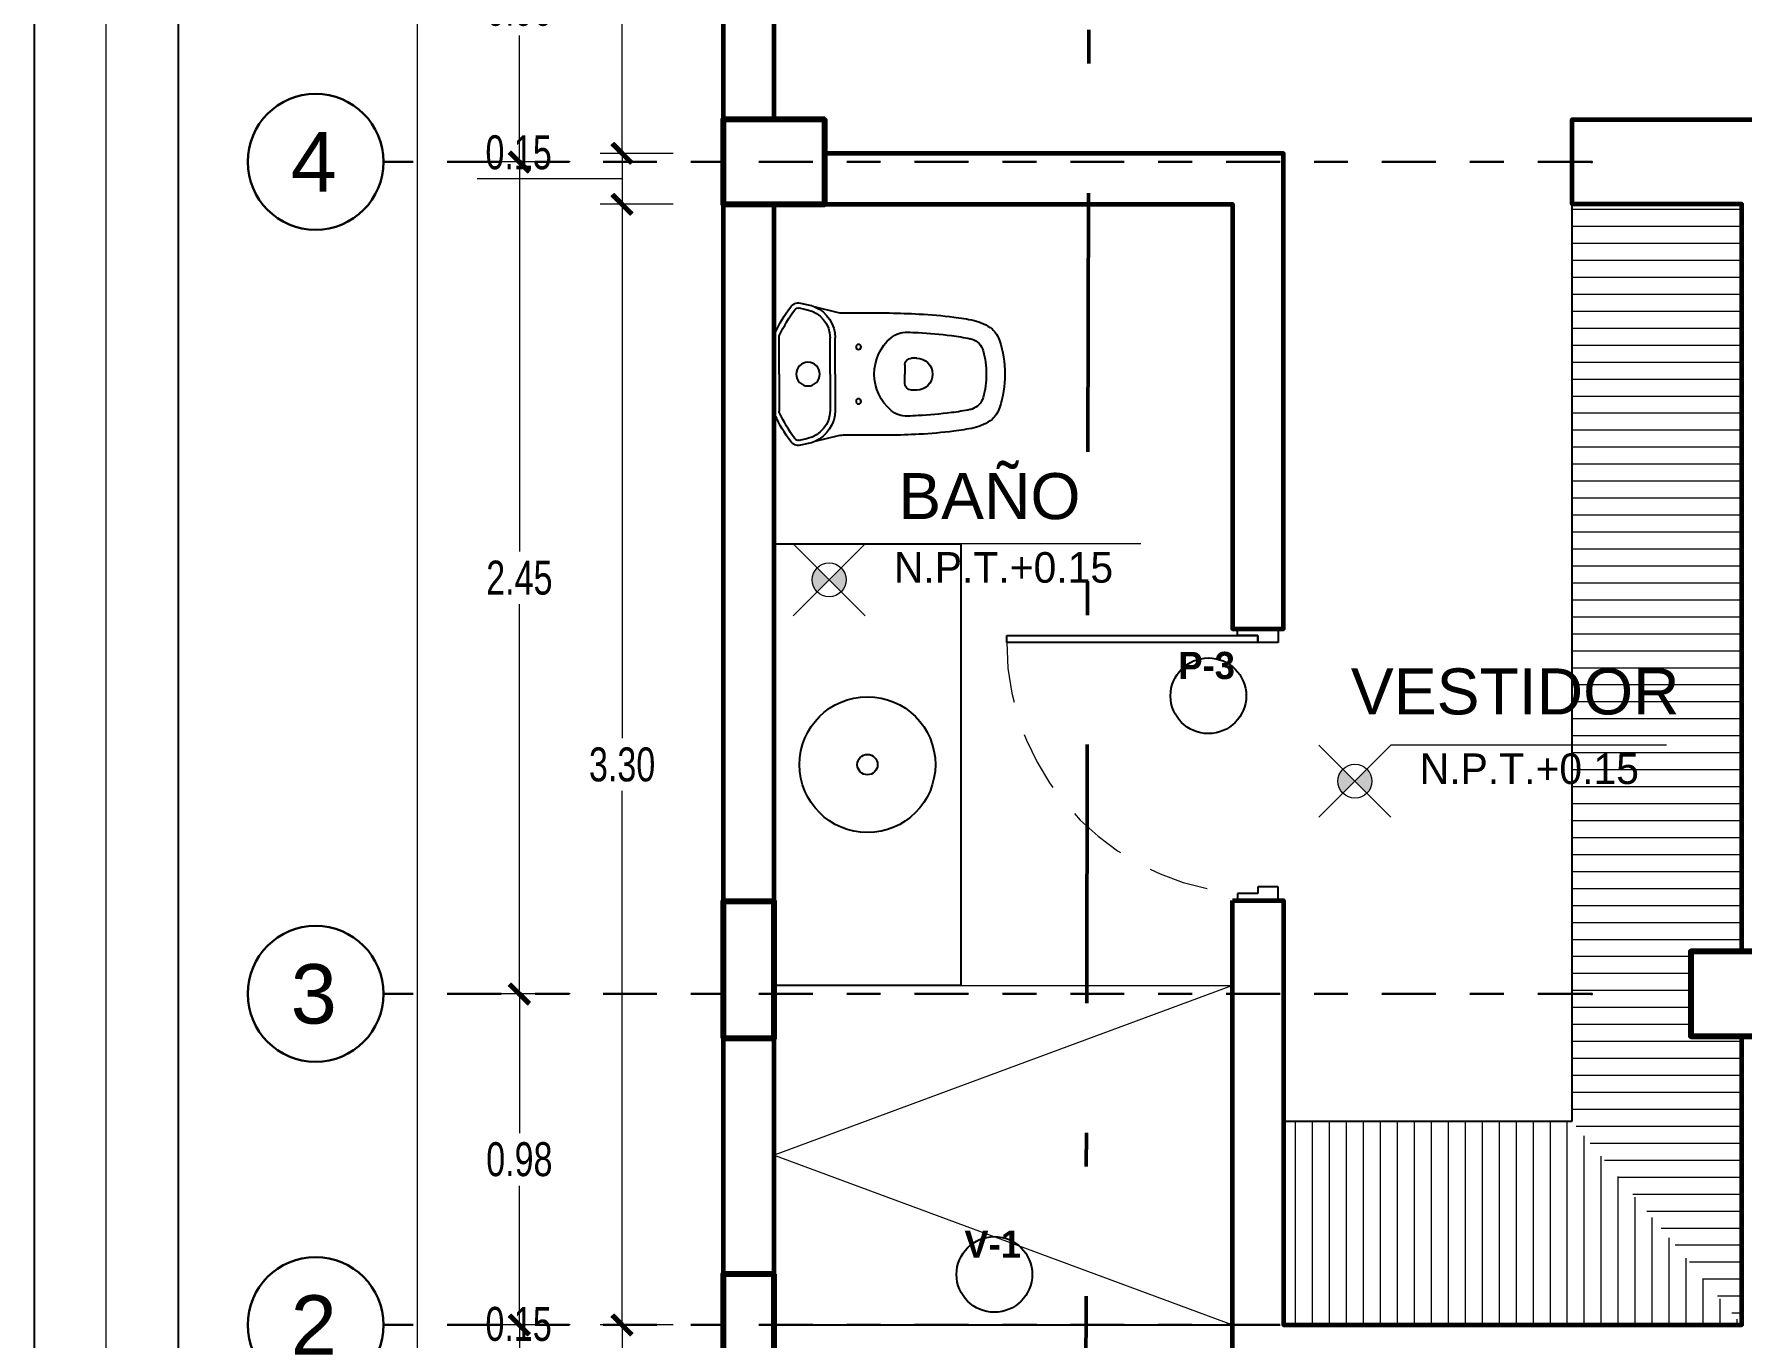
# Model space of a CAD drawing. Header units: millimetres. Extents: x 10612.9 to 10705, y -16533.4 to -16503.9.
# Drawn here: x 10612.89 to 10617.92, y -16524.59 to -16520.75 of the extents above; entities that cross this region are included whole.
import ezdxf
from ezdxf.enums import TextEntityAlignment as Align

# ---------------------------------------------------------------- set-up
doc = ezdxf.new("R2010")
doc.units = ezdxf.units.MM
for name, pattern in [('DASHDOTX2', [50.8, 25.4, -12.7, 0, -12.7]), ('HIDDEN', [0.375, 0.25, -0.125]), ('Punto & Rayas', [0.335139, 0.15875, -0.088194, 0, -0.088194])]:
    doc.linetypes.add(name, pattern=pattern)
for name, color, linetype, lineweight in [('0.6', 252, 'Continuous', 50), ('01_GRIS 250', 250, 'Continuous', 9), ('COLUMNAS', 6, 'Continuous', 20), ('p2', 53, 'Continuous', 20), ('P6', 255, 'Continuous', 20), ('TEXTO AMBIENTES', 7, 'Continuous', 9)]:
    doc.layers.add(name, color=color, linetype=linetype, lineweight=lineweight)
doc.layers.add('Nuevo_Estructura - Forjados', color=7, linetype='Continuous')
doc.layers.add('Nuevo_Estructura - Forjados_Pluma_Nº__209', color=7, linetype='Continuous', lineweight=30, true_color=0x3e4f7b)
doc.layers.add('Nuevo_Estructura - Forjados_Pluma_Nº__219', color=7, linetype='Continuous', lineweight=13, true_color=0x404b6a)
doc.styles.add('arial narrow', font='ARIALNI.TTF')
doc.styles.add('Estilo_Generado_1', font='arial.ttf')
doc.styles.add('mahico', font='GOTHIC.TTF', dxfattribs={"width": 0.75})
doc.styles.add('stylus', font='stylu.ttf')
doc.styles.add('TEXTO PRINCIPAL', font='swissek.ttf', dxfattribs={"height": 0.15})
doc.dimstyles.new('Copia de 50 P', dxfattribs={"dimtxt": 0.1, "dimasz": 0.01, "dimexe": 0.065, "dimexo": 0.0625, "dimgap": 0.025, "dimtad": 1, "dimtih": 1, "dimtoh": 1, "dimzin": 0, "dimdsep": 46, "dimtxsty": 'mahico', "dimblk": 'pa cotas', "dimcen": 0.09, "dimdle": 0.3, "dimclrd": 256, "dimclre": 256, "dimclrt": 256, "dimadec": 0, "dimazin": 0, "dimtfac": 1, "dimtofl": 0, "dimtmove": 0, "dimatfit": 3, "dimfxl": 0.15, "dimfxlon": 1, "dimtolj": 1, "dimtzin": 0, "dimlwd": 5, "dimlwe": 5, "dimarcsym": 0})

# ---------------------------------------------------------------- blocks, each defined once
blk = doc.blocks.new('ino')
at = {"extrusion": (-0.000695462, -1.32202e-15, 1)}
for p, q in [((2966.6062, 159.8284, -0.0001), (2966.6295, 159.8234, -0.0001)), ((2966.5469, 159.6336, -0.0001), (2966.5469, 159.7425, -0.0001)), ((2966.6969, 159.6336, 0), (2966.6969, 159.7403, 0)), ((2966.7119, 159.6336, 0), (2966.7119, 159.7403, 0)), ((2966.9519, 159.6806, 0.0002), (2966.9369, 159.6806, 0.0001)), ((2966.5469, 159.6336, -0.0001), (2966.5469, 159.5248, -0.0001)), ((2966.6969, 159.6336, 0), (2966.6969, 159.527, 0)), ((2966.7119, 159.6336, 0), (2966.7119, 159.527, 0)), ((2966.9169, 159.6606, 0.0001), (2966.9169, 159.6336, 0.0001)), ((2966.9169, 159.6066, 0.0001), (2966.9169, 159.6336, 0.0001)), ((2966.9519, 159.5866, 0.0002), (2966.9369, 159.5866, 0.0001)), ((2966.6062, 159.4389, -0.0001), (2966.6295, 159.4439, -0.0001))]:
    blk.add_line(p, q, dxfattribs=at)
at = {"extrusion": (-0.000695462, -1.32202e-15, 1), "elevation": -2.0633}
blk.add_lwpolyline([(2967.1731, 159.7668, 0.105815), (2967.1201, 159.7918, 0.021734), (2967.0601, 159.8018, 0.017071), (2966.9581, 159.8108, 0.008371), (2966.8711, 159.8138), (2966.7348, 159.8138, -0.060284), (2966.7157, 159.8161), (2966.6511, 159.832, 0.050432), (2966.6319, 159.8381), (2966.6086, 159.8431, 0.296342), (2966.5801, 159.8321, 0.045212), (2966.5339, 159.7546, 0.112247), (2966.5311, 159.7425), (2966.5311, 159.6336), (2966.5311, 159.5248, 0.112247), (2966.5339, 159.5127, 0.045212), (2966.5801, 159.4352, 0.296342), (2966.6086, 159.4243), (2966.6319, 159.4292, 0.049523), (2966.6508, 159.4352), (2966.652, 159.4356), (2966.7157, 159.4513, -0.060284), (2966.7348, 159.4536), (2966.8711, 159.4536, 0.008371), (2966.9581, 159.4566, 0.017071), (2967.0601, 159.4656, 0.021734), (2967.1201, 159.4756, 0.105815), (2967.1731, 159.5006, 0.128647), (2967.1951, 159.5346, 0.084162), (2967.2111, 159.6336, 0.083997), (2967.1951, 159.7328, 0.128647)], format="xyb", close=True, dxfattribs=at)
at = {"extrusion": (-0.000695462, -1.32202e-15, 1)}
for centre, radius in [((2966.7801, 159.7138, -2.0633), 0.0075), ((2966.6311, 159.6336, -2.0633), 0.035), ((2966.6311, 159.6336, -2.0633), 0.035), ((2966.7801, 159.5536, -2.0633), 0.0075)]:
    blk.add_circle(centre, radius, dxfattribs=at)
for centre, radius, start, end in [((2966.9847, 159.5384, -2.0633), 0.485, 144.0272, 154.382), ((2966.6028, 159.8157, -2.0633), 0.013, 78, 144.0272), ((2966.6111, 159.7403, -2.0633), 0.085, 0, 78), ((2966.6111, 159.7403, -2.0633), 0.1, 0, 66.4517), ((2966.5591, 159.7425, -2.0633), 0.013, 154.382, 180), ((2966.9666, 159.6336, -2.0633), 0.1404, 130.1762, 180.0038), ((2966.9211, 159.6873, -2.0633), 0.07, 87.777, 130.0983), ((2966.8251, 157.2142, -2.0633), 2.545, 87.0658, 87.777), ((2966.8774, 158.3129, -2.0633), 1.445, 83.0015, 86.9136), ((2966.9752, 159.1069, -2.0633), 0.645, 78.0475, 83.0279), ((2967.0882, 159.6554, -2.0633), 0.085, 72.2801, 76.8274), ((2967.0989, 159.6888, -2.0633), 0.05, 15.6837, 72.2801), ((2966.9361, 159.6606, -2.0633), 0.02, 90, 180), ((2966.9511, 159.6336, -2.0633), 0.047, 0, 90), ((2966.9097, 159.6359, -2.0633), 0.2464, 359.56, 15.6385), ((2966.9661, 159.6336, -2.0633), 0.14, 180, 229.9017), ((2966.9511, 159.6336, -2.0633), 0.047, 270, 0), ((2966.9112, 159.6313, -2.0633), 0.245, 344.3163, 0.4411), ((2966.9361, 159.6066, -2.0633), 0.02, 180, 270), ((2966.5591, 159.5248, -2.0633), 0.013, 180, 205.618), ((2966.9847, 159.7289, -2.0633), 0.485, 205.618, 215.9728), ((2966.6111, 159.527, -2.0633), 0.085, 282, 0), ((2966.6111, 159.527, -2.0633), 0.1, 293.3405, 0), ((2966.9211, 159.58, -2.0633), 0.07, 229.9017, 272.223), ((2966.8774, 160.9544, -2.0633), 1.445, 273.0864, 276.9985), ((2966.9752, 160.1604, -2.0633), 0.645, 276.9721, 281.9525), ((2967.0882, 159.6119, -2.0633), 0.085, 283.1726, 287.7199), ((2967.0989, 159.5785, -2.0633), 0.05, 287.7199, 344.3163), ((2966.8251, 162.0532, -2.0633), 2.545, 272.223, 272.9342), ((2966.6028, 159.4517, -2.0633), 0.013, 215.9728, 282)]:
    blk.add_arc(centre, radius, start, end, dxfattribs=at)
blk = doc.blocks.new('puertas sss')
at = {"color": 244, "true_color": 0x991b1e}
for p, q in [((2962.3499, 159.0169), (2962.2149, 159.0169)), ((2962.2149, 159.0169), (2962.2149, 158.9719)), ((2962.3499, 159.0169), (2962.2149, 159.0169)), ((2962.2824, 158.9719), (2962.2824, 158.9944)), ((2962.2824, 158.9944), (2962.3499, 158.9944)), ((2962.3499, 158.9944), (2962.3499, 159.0169)), ((2962.2149, 158.9719), (2962.2824, 158.9719)), ((2962.2149, 158.1169), (2962.2149, 158.1619)), ((2962.2149, 158.1619), (2962.2824, 158.1619)), ((2962.2824, 158.1619), (2962.2824, 158.1394)), ((2962.2824, 158.1394), (2962.2824, 158.1619)), ((2962.2824, 158.1619), (2963.1149, 158.1619)), ((2962.2824, 158.1394), (2962.3499, 158.1394)), ((2963.1149, 158.1394), (2962.2824, 158.1394)), ((2962.3499, 158.1394), (2962.3499, 158.1169)), ((2963.1149, 158.1619), (2963.1149, 158.1394)), ((2962.3499, 158.1169), (2962.2149, 158.1169)), ((2962.3499, 158.1169), (2962.2149, 158.1169))]:
    blk.add_line(p, q, dxfattribs=at)
at = {"color": 244, "linetype": 'HIDDEN', "lineweight": 9, "ltscale": 0.8, "true_color": 0x991b1e}
blk.add_arc((2962.2824, 158.1619), 0.8325, 0, 90, dxfattribs=at)
blk = doc.blocks.new('A$C25241A85')
at = {"layer": 'p2', "lineweight": 9}
h = blk.add_hatch(color=256, dxfattribs=at)
h.paths.add_polyline_path([(0.0707, 0.1414, 0.198912), (0.0561, 0.1061, 0.198912), (0.0707, 0.0707), (0.1061, 0.1061)])
h.paths.add_polyline_path([(0.1061, 0.1061), (0.1414, 0.0707, 0.198912), (0.1561, 0.1061, 0.198912), (0.1414, 0.1414)])
at = {"layer": 'p2'}
blk.add_line((0.2121, 0), (0, 0.2121), dxfattribs=at)
blk.add_lwpolyline([(1.0236, 0.2121), (0.2121, 0.2121), (0, 0)], dxfattribs=at)
blk.add_circle((0.1061, 0.1061), 0.05, dxfattribs=at)
blk = doc.blocks.new('ERGERFREFRE')
at = {"layer": 'COLUMNAS', "color": 1, "lineweight": 80, "ltscale": 0.2}
for points in [[(10617.6207, -16641.8536), (10617.3207, -16641.8536), (10617.3207, -16642.1036), (10617.6207, -16642.1036)], [(10617.3211, -16644.5589), (10617.4711, -16644.5589), (10617.4711, -16644.1566), (10617.3211, -16644.1566)], [(10620.4707, -16644.3036), (10620.1707, -16644.3036), (10620.1707, -16644.5536), (10620.4707, -16644.5536)], [(10617.4707, -16645.2536), (10617.3207, -16645.2536), (10617.3207, -16645.5536), (10617.4707, -16645.5536)]]:
    blk.add_lwpolyline(points, close=True, dxfattribs=at)
blk = doc.blocks.new('HTRHTRHTR')
for p, q in [((3391.88, 437.54), (3391.88, -165.78)), ((3400.57, -157.09), (3400.57, 428.85))]:
    blk.add_line(p, q)
at = {"layer": 'P6', "color": 7}
blk.add_line((3396.22, -161.44), (3396.22, 433.19), dxfattribs=at)
blk = doc.blocks.new('hjygfvdc')
at = {"layer": '0.6', "linetype": 'DASHDOTX2', "ltscale": 0.03}
blk.add_line((3030.3432, 68.8445), (3030.3974, 92.8394), dxfattribs=at)
blk = doc.blocks.new('pa cotas')
h = blk.add_hatch(color=256)
h.paths.add_polyline_path([(2.38, 3.09), (-3.09, -2.38), (-2.38, -3.09)])
h.paths.add_polyline_path([(3.09, 2.38), (2.38, 3.09), (-2.38, -3.09)])
blk.add_line((-2.38, -3.09), (2.38, 3.09))
blk.add_lwpolyline([(3.09, 2.38), (2.38, 3.09), (-3.09, -2.38), (-2.38, -3.09)], close=True)
blk = doc.blocks.new('*D659')
at = {"lineweight": 5, "transparency": 16777216}
for p, q in [((10599.7027, -16552.1931), (10599.4877, -16552.1931)), ((10599.5527, -16552.2031), (10599.5527, -16562.1156)), ((10599.5527, -16572.1831), (10599.5527, -16562.2706)), ((10599.5527, -16572.1931), (10599.4877, -16572.1931))]:
    blk.add_line(p, q, dxfattribs=at)
at = {"layer": 'Defpoints', "color": 0, "transparency": 16777216}
for p in [(10600.4527, -16552.1931), (10599.5527, -16572.1931), (10599.5527, -16572.1931)]:
    blk.add_point(p, dxfattribs=at)
at = {"lineweight": 5, "transparency": 16777216, "xscale": 0.01, "yscale": 0.01, "zscale": 0.01}
for p, rotation in [((10599.5527, -16552.1931), 90), ((10599.5527, -16572.1931), 270)]:
    blk.add_blockref('pa cotas', p, dxfattribs=dict(at, rotation=rotation))
at = {"transparency": 16777216, "insert": (10599.5527, -16562.1931), "char_height": 0.1, "attachment_point": 5, "style": 'mahico'}
blk.add_mtext('\\A1;20.00', dxfattribs=at)
blk = doc.blocks.new('Marcador de red estándar_2')
at = {"layer": 'Nuevo_Estructura - Forjados_Pluma_Nº__209', "color": 167, "linetype": 'Punto & Rayas', "lineweight": 30, "true_color": 0x3e4f7b}
blk.add_line((0.9423, 0), (4.5, 0), dxfattribs=at)
at = {"layer": 'Nuevo_Estructura - Forjados_Pluma_Nº__209', "color": 167, "linetype": 'Continuous', "lineweight": 30, "true_color": 0x3e4f7b}
blk.add_circle((4.7, 0), 0.2, dxfattribs=at)
at = {"layer": 'Nuevo_Estructura - Forjados_Pluma_Nº__209', "color": 167, "linetype": 'Punto & Rayas', "lineweight": 30, "true_color": 0x3e4f7b}
blk.add_point((0.9423, 0), dxfattribs=at)
blk.add_point((0.9423, 0), dxfattribs=at)
at = {"layer": 'Nuevo_Estructura - Forjados_Pluma_Nº__219', "color": 167, "lineweight": 13, "true_color": 0x404b6a, "style": 'Estilo_Generado_1'}
for tag, p in [('AC_MarkerText_1_0', (-4.7, -0.1675)), ('AC_MarkerText_1_1', (4.7, -0.1675))]:
    blk.add_attdef(tag, text='', height=0.175, rotation=180, dxfattribs=at).set_placement(p, align=Align.TOP_CENTER)
blk = doc.blocks.new('*D661')
at = {"lineweight": 5, "transparency": 16777216}
for p, q in [((10600.0027, -16565.7181), (10599.7877, -16565.7181)), ((10599.8527, -16565.7281), (10599.8527, -16566.0906)), ((10599.8527, -16566.6081), (10599.8527, -16566.2456)), ((10600.0027, -16566.6181), (10599.7877, -16566.6181))]:
    blk.add_line(p, q, dxfattribs=at)
at = {"layer": 'Defpoints', "color": 0, "transparency": 16777216}
for p in [(10600.4527, -16565.7181), (10599.8527, -16566.6181), (10600.4527, -16566.6181)]:
    blk.add_point(p, dxfattribs=at)
at = {"lineweight": 5, "transparency": 16777216, "xscale": 0.01, "yscale": 0.01, "zscale": 0.01}
for p, rotation in [((10599.8527, -16565.7181), 90), ((10599.8527, -16566.6181), 270)]:
    blk.add_blockref('pa cotas', p, dxfattribs=dict(at, rotation=rotation))
at = {"transparency": 16777216, "insert": (10599.8527, -16566.1681), "char_height": 0.1, "attachment_point": 5, "style": 'mahico'}
blk.add_mtext('\\A1;0.90', dxfattribs=at)
blk = doc.blocks.new('*D662')
at = {"lineweight": 5, "transparency": 16777216}
for p, q in [((10600.0027, -16566.6181), (10599.7877, -16566.6181)), ((10599.8527, -16566.6281), (10599.8527, -16567.7656)), ((10599.8527, -16569.0581), (10599.8527, -16567.9206)), ((10600.0027, -16569.0681), (10599.7877, -16569.0681))]:
    blk.add_line(p, q, dxfattribs=at)
at = {"layer": 'Defpoints', "color": 0, "transparency": 16777216}
for p in [(10600.4527, -16566.6181), (10599.8527, -16569.0681), (10600.4527, -16569.0681)]:
    blk.add_point(p, dxfattribs=at)
at = {"lineweight": 5, "transparency": 16777216, "xscale": 0.01, "yscale": 0.01, "zscale": 0.01}
for p, rotation in [((10599.8527, -16566.6181), 90), ((10599.8527, -16569.0681), 270)]:
    blk.add_blockref('pa cotas', p, dxfattribs=dict(at, rotation=rotation))
at = {"transparency": 16777216, "insert": (10599.8527, -16567.8431), "char_height": 0.1, "attachment_point": 5, "style": 'mahico'}
blk.add_mtext('\\A1;2.45', dxfattribs=at)
blk = doc.blocks.new('*D663')
at = {"lineweight": 5, "transparency": 16777216}
for p, q in [((10600.0027, -16569.0681), (10599.7877, -16569.0681)), ((10599.8527, -16569.0781), (10599.8527, -16569.4781)), ((10599.8527, -16570.0332), (10599.8527, -16569.6332)), ((10600.0027, -16570.0432), (10599.7877, -16570.0432))]:
    blk.add_line(p, q, dxfattribs=at)
at = {"layer": 'Defpoints', "color": 0, "transparency": 16777216}
for p in [(10600.4527, -16569.0681), (10599.8527, -16570.0432), (10600.4527, -16570.0432)]:
    blk.add_point(p, dxfattribs=at)
at = {"lineweight": 5, "transparency": 16777216, "xscale": 0.01, "yscale": 0.01, "zscale": 0.01}
for p, rotation in [((10599.8527, -16569.0681), 90), ((10599.8527, -16570.0432), 270)]:
    blk.add_blockref('pa cotas', p, dxfattribs=dict(at, rotation=rotation))
at = {"transparency": 16777216, "insert": (10599.8527, -16569.5556), "char_height": 0.1, "attachment_point": 5, "style": 'mahico'}
blk.add_mtext('\\A1;0.98', dxfattribs=at)
blk = doc.blocks.new('*D664')
at = {"lineweight": 5, "transparency": 16777216}
for p, q in [((10600.0027, -16570.0432), (10599.7877, -16570.0432)), ((10599.8527, -16570.0532), (10599.8527, -16571.0406)), ((10599.8527, -16572.1831), (10599.8527, -16571.1957)), ((10600.0027, -16572.1931), (10599.7877, -16572.1931))]:
    blk.add_line(p, q, dxfattribs=at)
at = {"layer": 'Defpoints', "color": 0, "transparency": 16777216}
for p in [(10600.4527, -16570.0432), (10599.8527, -16572.1931), (10600.4527, -16572.1931)]:
    blk.add_point(p, dxfattribs=at)
at = {"lineweight": 5, "transparency": 16777216, "xscale": 0.01, "yscale": 0.01, "zscale": 0.01}
for p, rotation in [((10599.8527, -16570.0432), 90), ((10599.8527, -16572.1931), 270)]:
    blk.add_blockref('pa cotas', p, dxfattribs=dict(at, rotation=rotation))
at = {"transparency": 16777216, "insert": (10599.8527, -16571.1181), "char_height": 0.1, "attachment_point": 5, "style": 'mahico'}
blk.add_mtext('\\A1;2.15', dxfattribs=at)
blk = doc.blocks.new('*D897')
at = {"lineweight": 5, "transparency": 16777216}
for p, q in [((10614.7681, -16517.1043), (10614.5531, -16517.1043)), ((10614.6181, -16517.1143), (10614.6181, -16519.0268)), ((10614.6181, -16521.0943), (10614.6181, -16519.1818)), ((10614.7681, -16521.1043), (10614.5531, -16521.1043))]:
    blk.add_line(p, q, dxfattribs=at)
at = {"layer": 'Defpoints', "color": 0, "transparency": 16777216}
for p in [(10615.0656, -16517.1043), (10614.6181, -16521.1043), (10615.2156, -16521.1043)]:
    blk.add_point(p, dxfattribs=at)
at = {"lineweight": 5, "transparency": 16777216, "xscale": 0.01, "yscale": 0.01, "zscale": 0.01}
for p, rotation in [((10614.6181, -16517.1043), 90), ((10614.6181, -16521.1043), 270)]:
    blk.add_blockref('pa cotas', p, dxfattribs=dict(at, rotation=rotation))
at = {"transparency": 16777216, "insert": (10614.6181, -16519.1043), "char_height": 0.1, "attachment_point": 5, "style": 'mahico'}
blk.add_mtext('\\A1;4.00', dxfattribs=at)
blk = doc.blocks.new('*D898')
at = {"lineweight": 5, "transparency": 16777216}
for p, q in [((10614.7681, -16521.1043), (10614.5531, -16521.1043)), ((10614.6181, -16521.1143), (10614.6181, -16521.2443)), ((10614.4356, -16521.1793), (10614.191, -16521.1793)), ((10614.6181, -16521.1793), (10614.4356, -16521.1793)), ((10614.7681, -16521.2543), (10614.5531, -16521.2543))]:
    blk.add_line(p, q, dxfattribs=at)
at = {"layer": 'Defpoints', "color": 0, "transparency": 16777216}
for p in [(10615.2156, -16521.1043), (10614.6181, -16521.2543), (10615.0656, -16521.2543)]:
    blk.add_point(p, dxfattribs=at)
at = {"lineweight": 5, "transparency": 16777216, "xscale": 0.01, "yscale": 0.01, "zscale": 0.01}
for p, rotation in [((10614.6181, -16521.1043), 90), ((10614.6181, -16521.2543), 270)]:
    blk.add_blockref('pa cotas', p, dxfattribs=dict(at, rotation=rotation))
at = {"transparency": 16777216, "insert": (10614.3133, -16521.1018), "char_height": 0.1, "attachment_point": 5, "style": 'mahico'}
blk.add_mtext('\\A1;0.15', dxfattribs=at)
blk = doc.blocks.new('*D899')
at = {"lineweight": 5, "transparency": 16777216}
for p, q in [((10614.7681, -16521.2543), (10614.5531, -16521.2543)), ((10614.6181, -16521.2643), (10614.6181, -16522.8268)), ((10614.6181, -16524.5443), (10614.6181, -16522.9818)), ((10614.7681, -16524.5543), (10614.5531, -16524.5543))]:
    blk.add_line(p, q, dxfattribs=at)
at = {"layer": 'Defpoints', "color": 0, "transparency": 16777216}
for p in [(10615.0656, -16521.2543), (10614.6181, -16524.5543), (10615.0656, -16524.5543)]:
    blk.add_point(p, dxfattribs=at)
at = {"lineweight": 5, "transparency": 16777216, "xscale": 0.01, "yscale": 0.01, "zscale": 0.01}
for p, rotation in [((10614.6181, -16521.2543), 90), ((10614.6181, -16524.5543), 270)]:
    blk.add_blockref('pa cotas', p, dxfattribs=dict(at, rotation=rotation))
at = {"transparency": 16777216, "insert": (10614.6181, -16522.9043), "char_height": 0.1, "attachment_point": 5, "style": 'mahico'}
blk.add_mtext('\\A1;3.30', dxfattribs=at)
blk = doc.blocks.new('*D900')
at = {"lineweight": 5, "transparency": 16777216}
for p, q in [((10614.7681, -16524.5543), (10614.5531, -16524.5543)), ((10614.6181, -16524.5643), (10614.6181, -16524.6943)), ((10614.4356, -16524.6293), (10614.191, -16524.6293)), ((10614.6181, -16524.6293), (10614.4356, -16524.6293)), ((10614.7681, -16524.7043), (10614.5531, -16524.7043))]:
    blk.add_line(p, q, dxfattribs=at)
at = {"layer": 'Defpoints', "color": 0, "transparency": 16777216}
for p in [(10615.0656, -16524.5543), (10614.6181, -16524.7043), (10615.0656, -16524.7043)]:
    blk.add_point(p, dxfattribs=at)
at = {"lineweight": 5, "transparency": 16777216, "xscale": 0.01, "yscale": 0.01, "zscale": 0.01}
for p, rotation in [((10614.6181, -16524.5543), 90), ((10614.6181, -16524.7043), 270)]:
    blk.add_blockref('pa cotas', p, dxfattribs=dict(at, rotation=rotation))
at = {"transparency": 16777216, "insert": (10614.3133, -16524.5518), "char_height": 0.1, "attachment_point": 5, "style": 'mahico'}
blk.add_mtext('\\A1;0.15', dxfattribs=at)
blk = doc.blocks.new('fdvfvfdvdf')
at = {"layer": 'Nuevo_Estructura - Forjados', "color": 8, "linetype": 'Continuous', "lineweight": 15}
ref = blk.add_blockref('Marcador de red estándar_2', (10603.9527, -16566.6181), dxfattribs=dict(at, rotation=180))
ref.add_attrib('AC_MarkerText_1_1', '4', dxfattribs={"layer": 'Nuevo_Estructura - Forjados_Pluma_Nº__219', "color": 167, "lineweight": 13, "true_color": 0x404b6a, "height": 0.175, "style": 'Estilo_Generado_1'}).set_placement((10599.2473, -16566.5306), align=Align.TOP_CENTER)
ref = blk.add_blockref('Marcador de red estándar_2', (10603.9527, -16569.0681), dxfattribs=dict(at, rotation=180))
ref.add_attrib('AC_MarkerText_1_1', '3', dxfattribs={"layer": 'Nuevo_Estructura - Forjados_Pluma_Nº__219', "color": 167, "lineweight": 13, "true_color": 0x404b6a, "height": 0.175, "style": 'Estilo_Generado_1'}).set_placement((10599.2473, -16568.9806), align=Align.TOP_CENTER)
ref = blk.add_blockref('Marcador de red estándar_2', (10603.9527, -16570.0432), dxfattribs=dict(at, rotation=180))
ref.add_attrib('AC_MarkerText_1_1', '2', dxfattribs={"layer": 'Nuevo_Estructura - Forjados_Pluma_Nº__219', "color": 167, "lineweight": 13, "true_color": 0x404b6a, "height": 0.175, "style": 'Estilo_Generado_1'}).set_placement((10599.2473, -16569.9557), align=Align.TOP_CENTER)
dim = blk.add_linear_dim(base=(10599.5527, -16572.1931), p1=(10600.4527, -16552.1931), p2=(10599.5527, -16572.1931), angle=270, dimstyle='Copia de 50 P')
dim.commit()
dim.dimension.update_dxf_attribs({"geometry": '*D659', "text_midpoint": (10599.5527, -16562.1931)})
for base, p1, p2, picture, middle in [((10599.8527, -16566.6181), (10600.4527, -16565.7181), (10600.4527, -16566.6181), '*D661', (10599.8527, -16566.1681)), ((10599.8527, -16569.0681), (10600.4527, -16566.6181), (10600.4527, -16569.0681), '*D662', (10599.8527, -16567.8431)), ((10599.8527, -16570.0432), (10600.4527, -16569.0681), (10600.4527, -16570.0432), '*D663', (10599.8527, -16569.5556)), ((10599.8527, -16572.1931), (10600.4527, -16570.0432), (10600.4527, -16572.1931), '*D664', (10599.8527, -16571.1181))]:
    dim = blk.add_linear_dim(base=base, p1=p1, p2=p2, angle=270, dimstyle='Copia de 50 P', override={"dimtmove": 1})
    dim.commit()
    dim.dimension.update_dxf_attribs({"geometry": picture, "text_midpoint": middle})

msp = doc.modelspace()

# ---------------------------------------------------------------- hatches: boundary and pattern name
at = {"layer": '01_GRIS 250', "true_color": 0x939598}
h = msp.add_hatch(dxfattribs=at)
h.set_pattern_fill('AR-CONC', color=252, scale=0.0009, angle=1935, style=0)
h.set_pattern_definition([(185, (105.29396, -90.30456), (-0.1057980415, 0.1260851853), [0.017145, -0.188595]), (130, (105.29396, -90.30456), (-0.0991590557, -0.1440166078), [0.013716, -0.1508765258]), (235.4514447, (105.28515, -90.29406), (-0.2049570919, -0.0179314179), [0.0145710079, -0.1602812201]), (181.1842, (105.26164, -90.3369), (-0.1457580716, 0.199269219), [0.0257175, -0.2828925]), (231.6355576, (105.2495, -90.32029), (-0.3085440873, -0.0063779557), [0.0218565208, -0.2404220473]), (126.1841512, (105.26164, -90.3369), (-0.3085440873, -0.0063779557), [0.0205739704, -0.2263137587]), (156, (105.25355, -90.31265), (-0.0314056342, 0.1615679814), [0.017145, -0.188595]), (101, (105.25355, -90.31265), (-0.1565470739, -0.0778859339), [0.013716, -0.150876]), (206.451445, (105.25094, -90.29918), (-0.1879527084, 0.0836820467), [0.0145710079, -0.1602809438]), (172.5, (105.293964, -90.304563), (-0.0557760723, -0.05184492216), [0, -0.1490472, 0, -0.153162, 0, -0.1514475]), (142.5, (105.293964, -90.30456), (-0.10627830025, -0.0212307546), [0, -0.0873252, 0, -0.1456182, 0, -0.0577215]), (102.5, (105.33001, -90.34061), (-0.08264357602, 0.08993507673), [0, -0.05715, 0, -0.178308, 0, -0.236601]), (92.5, (105.34618, -90.35677), (-0.1104501536, 0.078087514), [0, -0.074295, 0, -0.1184148, 0, -0.168021])])
edge = h.paths.add_edge_path()
edge.add_spline(control_points=[(10615.0656, -16524.7254), (10615.1403, -16524.7938), (10615.323, -16524.9611), (10615.0158, -16525.4157), (10615.5311, -16525.4749), (10615.6056, -16526.0312), (10616.0162, -16525.4913), (10616.3859, -16526.1363), (10616.5442, -16525.4107), (10617.24, -16525.6283), (10616.9448, -16525.0819), (10617.1411, -16524.8637), (10617.2656, -16524.7254)], knot_values=[0, 0, 0, 0, 0.277257, 0.678074, 1.056953, 1.392158, 1.772271, 2.187621, 2.614962, 3.107394, 3.4043, 3.917775, 3.917775, 3.917775, 3.917775], degree=3, periodic=0)
edge.add_line((10617.2656, -16524.7254), (10617.2656, -16524.7043))
edge.add_line((10617.2656, -16524.7043), (10615.0656, -16524.7043))
edge.add_line((10615.0656, -16524.7043), (10615.0656, -16524.7254))
edge = h.paths.add_edge_path()
edge.add_spline(control_points=[(10616.316, -16516.4386), (10616.3352, -16516.4394), (10616.3798, -16516.4514), (10616.4487, -16516.4687), (10616.4718, -16516.4743), (10616.5191, -16516.4769), (10616.5416, -16516.4765), (10616.5952, -16516.4564), (10616.6193, -16516.4361), (10616.6482, -16516.3943), (10616.6548, -16516.374), (10616.6668, -16516.3213), (10616.6664, -16516.2922), (10616.6655, -16516.234), (10616.6641, -16516.2055), (10616.6645, -16516.1486), (10616.6668, -16516.1211), (10616.6774, -16516.0791), (10616.6881, -16516.0581), (10616.7186, -16516.0054), (10616.7382, -16515.9779), (10616.7603, -16515.9121), (10616.7664, -16515.8812), (10616.7523, -16515.8121), (10616.7342, -16515.7858), (10616.7027, -16515.7492), (10616.6874, -16515.7361), (10616.6523, -16515.7057), (10616.6344, -16515.6902), (10616.6164, -16515.6687), (10616.6122, -16515.6615), (10616.6008, -16515.636), (10616.5952, -16515.6198), (10616.5823, -16515.5792), (10616.5752, -16515.5539), (10616.5525, -16515.5054), (10616.5396, -16515.4826), (10616.4978, -16515.4446), (10616.4718, -16515.4313), (10616.4275, -16515.4193), (10616.4078, -16515.4181), (10616.3491, -16515.4183), (10616.3162, -16515.4247), (10616.2684, -16515.4287), (10616.252, -16515.4284), (10616.2281, -16515.4241), (10616.2127, -16515.417), (10616.1698, -16515.3901), (10616.1458, -16515.3715), (10616.0943, -16515.3387), (10616.0686, -16515.323), (10616.0039, -16515.3106), (10615.9695, -16515.3134), (10615.918, -16515.3327), (10615.8988, -16515.3465), (10615.8515, -16515.387), (10615.8303, -16515.4148), (10615.7886, -16515.4639), (10615.769, -16515.4847), (10615.7391, -16515.5073), (10615.7298, -16515.5117), (10615.695, -16515.5209), (10615.6724, -16515.5238), (10615.6232, -16515.5278), (10615.5972, -16515.5286), (10615.5489, -16515.5356), (10615.5274, -16515.5391), (10615.4752, -16515.5658), (10615.4489, -16515.5919), (10615.4233, -16515.6479), (10615.4214, -16515.6745), (10615.4238, -16515.7192), (10615.428, -16515.7386), (10615.4456, -16515.8024), (10615.4641, -16515.8451), (10615.4992, -16515.9347), (10615.5159, -16515.9806), (10615.5363, -16516.0708), (10615.5368, -16516.1123), (10615.5278, -16516.2001), (10615.5207, -16516.2392), (10615.5176, -16516.3041), (10615.5173, -16516.3282), (10615.5315, -16516.3785), (10615.5432, -16516.4032), (10615.5848, -16516.4436), (10615.6102, -16516.4547), (10615.6515, -16516.4654), (10615.6694, -16516.4665), (10615.7247, -16516.4672), (10615.7591, -16516.4621), (10615.8249, -16516.4559), (10615.8554, -16516.4547), (10615.892, -16516.4593), (10615.9019, -16516.4629), (10615.9119, -16516.4687), (10615.9151, -16516.4713), (10615.9314, -16516.4924), (10615.9413, -16516.5082), (10615.962, -16516.5416), (10615.9722, -16516.5584), (10616.0019, -16516.5931), (10616.0209, -16516.6128), (10616.0793, -16516.6332), (10616.1093, -16516.6333), (10616.1527, -16516.6226), (10616.1688, -16516.6138), (10616.2111, -16516.5862), (10616.2304, -16516.5655), (10616.2615, -16516.5315), (10616.273, -16516.5181), (10616.306, -16516.46)], knot_values=[0.169282, 0.169282, 0.169282, 0.169282, 0.285148, 0.285148, 0.340777, 0.340777, 0.378398, 0.378398, 0.41602, 0.41602, 0.453641, 0.453641, 0.525716, 0.525716, 0.597792, 0.597792, 0.679588, 0.679588, 0.766701, 0.766701, 0.853813, 0.853813, 0.9026, 0.9026, 0.951387, 0.951387, 1.000173, 1.000173, 1.07513, 1.07513, 1.129496, 1.129496, 1.183861, 1.183861, 1.250501, 1.250501, 1.297794, 1.297794, 1.336259, 1.336259, 1.374725, 1.374725, 1.46389, 1.46389, 1.529097, 1.529097, 1.612717, 1.612717, 1.696336, 1.696336, 1.76135, 1.76135, 1.806867, 1.806867, 1.852384, 1.852384, 1.942343, 1.942343, 2.032301, 2.032301, 2.105817, 2.105817, 2.179334, 2.179334, 2.252202, 2.252202, 2.302252, 2.302252, 2.352303, 2.352303, 2.402353, 2.402353, 2.452404, 2.452404, 2.572181, 2.572181, 2.691957, 2.691957, 2.822991, 2.822991, 2.926567, 2.926567, 2.9821, 2.9821, 3.021752, 3.021752, 3.061404, 3.061404, 3.101056, 3.101056, 3.192131, 3.192131, 3.283205, 3.283205, 3.348363, 3.348363, 3.402944, 3.402944, 3.457525, 3.457525, 3.503507, 3.503507, 3.543061, 3.543061, 3.571354, 3.571354, 3.599647, 3.599647, 3.659125, 3.659125, 3.697724, 3.697724, 3.697724, 3.697724], degree=3, periodic=0)
edge.add_spline(control_points=[(10616.306, -16516.46), (10616.3098, -16516.451), (10616.3133, -16516.4436), (10616.316, -16516.4386)], knot_values=[0.018953, 0.018953, 0.018953, 0.018953, 0.05018, 0.05018, 0.05018, 0.05018], degree=3, periodic=0)
h = msp.add_hatch(dxfattribs=at)
h.set_pattern_fill('_USER', color=252, scale=0.05, angle=360, pattern_type=0)
h.set_pattern_definition([(360, (10674.465373, -19694.31883), (3e-17, 0.05), [])])
h.paths.add_polyline_path([(10617.9156, -16523.7043), (10617.7656, -16523.7043), (10617.7656, -16523.4543), (10617.9156, -16523.4543), (10617.9156, -16521.2543), (10617.4156, -16521.2543), (10617.4156, -16523.9543), (10617.9156, -16524.5543)])
h = msp.add_hatch(dxfattribs=at)
h.set_pattern_fill('_USER', color=252, scale=0.05, angle=270, pattern_type=0)
h.set_pattern_definition([(270, (7445.801587, -16580.915927), (0.05, -3e-17), [])])
h.paths.add_polyline_path([(10617.4156, -16523.9543), (10616.5656, -16523.9543), (10616.5656, -16524.5543), (10617.9156, -16524.5543)])

# ---------------------------------------------------------------- linework, layer by layer
for p, q in [((10614.9156, -16506.7043), (10614.9156, -16526.7043)), ((10615.2156, -16521.1043), (10616.5656, -16521.1043)), ((10616.5656, -16521.1043), (10616.5656, -16522.5043)), ((10617.4156, -16523.9543), (10617.4156, -16521.1043)), ((10617.4156, -16523.9543), (10617.4156, -16521.1043)), ((10615.0656, -16521.2543), (10615.0656, -16526.3827)), ((10615.0656, -16521.2543), (10616.4156, -16521.2543)), ((10616.4156, -16521.2543), (10616.4156, -16522.5043)), ((10617.4156, -16521.2543), (10617.5656, -16521.2543)), ((10617.5656, -16521.2543), (10617.9156, -16521.2543)), ((10617.9156, -16523.4543), (10617.9156, -16521.2543)), ((10615.0656, -16522.2543), (10615.6156, -16522.2543)), ((10615.6156, -16522.2543), (10615.6156, -16523.5543)), ((10616.4156, -16522.5043), (10616.5656, -16522.5043)), ((10616.4156, -16523.3043), (10616.4156, -16524.7043)), ((10616.4156, -16523.3043), (10616.5656, -16523.3043)), ((10616.5656, -16523.3043), (10616.5656, -16524.5543)), ((10615.0656, -16524.5543), (10615.0656, -16523.5543)), ((10615.6156, -16523.5543), (10615.0656, -16523.5543)), ((10617.9156, -16524.5543), (10617.9156, -16523.7043)), ((10616.5656, -16523.9543), (10617.4156, -16523.9543)), ((10615.0656, -16524.5543), (10616.4156, -16524.5543)), ((10615.0656, -16524.7043), (10615.0656, -16524.5543)), ((10616.5656, -16524.5543), (10617.9156, -16524.5543))]:
    msp.add_line(p, q)
at = {"color": 251, "lineweight": 9, "true_color": 0x636466}
msp.add_line((10615.0656, -16523.5543), (10616.4156, -16523.5543), dxfattribs=at)
at = {"lineweight": 60}
for points in [[(10614.9156, -16524.7043), (10615.0656, -16524.7043), (10615.0656, -16521.2543), (10616.4156, -16521.2543), (10616.4156, -16522.5043), (10616.5656, -16522.5043), (10616.5656, -16521.1043), (10615.2156, -16521.1043), (10615.2156, -16521.0043), (10615.0656, -16521.0043), (10615.0656, -16517.1043), (10615.2156, -16517.1043), (10615.2156, -16516.8543), (10614.9156, -16516.8543)], [(10616.4156, -16523.3043), (10616.5656, -16523.3043), (10616.5656, -16524.5543), (10617.9156, -16524.5543), (10617.9156, -16523.7043), (10617.7656, -16523.7043), (10617.7656, -16523.4543), (10617.9156, -16523.4543), (10617.9156, -16521.2543), (10617.4156, -16521.2543), (10617.4156, -16521.0043), (10618.4906, -16521.0043), (10618.4906, -16521.2543), (10618.0656, -16521.2543), (10618.0656, -16524.7043), (10617.4156, -16524.7043), (10617.4156, -16526.3827), (10617.2656, -16526.3827), (10617.2656, -16524.7043), (10616.4156, -16524.7043)]]:
    msp.add_lwpolyline(points, close=True, dxfattribs=at)
at = {"color": 251, "lineweight": 9, "true_color": 0x636466}
msp.add_lwpolyline([(10616.4156, -16523.5543), (10615.0656, -16524.0543), (10616.4156, -16524.5543)], dxfattribs=at)
for centre, radius in [((10616.3446, -16522.7016), 0.1114), ((10615.3406, -16522.9043), 0.2), ((10615.3406, -16522.9043), 0.2), ((10615.3406, -16522.9043), 0.03), ((10615.3406, -16522.9043), 0.03), ((10615.7144, -16524.4056), 0.1114)]:
    msp.add_circle(centre, radius)

# ---------------------------------------------------------------- block references
at = {"color": 251, "lineweight": 60, "xscale": 0.04888415461454044, "yscale": 0.04888415461454044, "zscale": 0.04888415461454044}
msp.add_blockref('HTRHTRHTR', (10447.0777, -16525.2587), dxfattribs=at)
at = {"lineweight": 70}
msp.add_blockref('hjygfvdc', (7585.632, -16597.3236), dxfattribs=at)
for name, p in [('fdvfvfdvdf', (14.4628, 45.4888)), ('ERGERFREFRE', (-2.4052, 120.8493)), ('A$C25241A85', (10615.1217, -16522.4664)), ('A$C25241A85', (10616.6701, -16523.0592))]:
    msp.add_blockref(name, p)
at = {"xscale": -1, "rotation": 180}
msp.add_blockref('ino', (7648.5337, -16362.1207, 0.0001), dxfattribs=at)
at = {"xscale": 0.8888888888906854, "yscale": 0.8888888888906854, "zscale": 0.8888888888906854, "rotation": 180}
msp.add_blockref('puertas sss', (13249.6305, -16381.9559), dxfattribs=at)

# ---------------------------------------------------------------- texts
at = {"style": 'TEXTO PRINCIPAL'}
for s, p in [('BAÑO', (10615.6996, -16522.0959)), ('VESTIDOR', (10617.2481, -16522.6887))]:
    msp.add_text(s, height=0.13558, dxfattribs=at).set_placement(p, align=Align.MIDDLE)
at = {"style": 'stylus'}
for p in [(10615.7413, -16522.3235), (10617.2897, -16522.9163)]:
    msp.add_text('N.P.T.+0.15', height=0.09, dxfattribs=at).set_placement(p, align=Align.MIDDLE_CENTER)
at = {"layer": 'TEXTO AMBIENTES', "char_height": 0.166359, "width": 0.164424, "attachment_point": 1, "style": 'arial narrow'}
for s, insert in [('{\\fCentury Gothic|b1|i0|c0|p34;\\H0.48089x;P-3\\fCentury Gothic|b1|i1|c0|p34;\\H2.0795x; }', (10616.2562, -16522.5722)), ('{\\fCentury Gothic|b1|i0|c0|p34;\\H0.48089x;V-1\\fCentury Gothic|b1|i1|c0|p34;\\H2.0795x; }', (10615.6261, -16524.2762))]:
    msp.add_mtext(s, dxfattribs=dict(at, insert=insert))

# ---------------------------------------------------------------- dimensions: what is measured, and where the dimension line sits
for base, p1, p2, picture, middle in [((10614.6181, -16521.1043), (10615.0656, -16517.1043), (10615.2156, -16521.1043), '*D897', (10614.6181, -16519.1043)), ((10614.6181, -16521.2543), (10615.2156, -16521.1043), (10615.0656, -16521.2543), '*D898', (10614.4106, -16521.1018)), ((10614.6181, -16524.5543), (10615.0656, -16521.2543), (10615.0656, -16524.5543), '*D899', (10614.6181, -16522.9043)), ((10614.6181, -16524.7043), (10615.0656, -16524.5543), (10615.0656, -16524.7043), '*D900', (10614.4106, -16524.5518))]:
    dim = msp.add_linear_dim(base=base, p1=p1, p2=p2, angle=90, dimstyle='Copia de 50 P', override={"dimtmove": 1})
    dim.commit()
    dim.dimension.update_dxf_attribs({"geometry": picture, "text_midpoint": middle})

doc.saveas('drawing.dxf')
